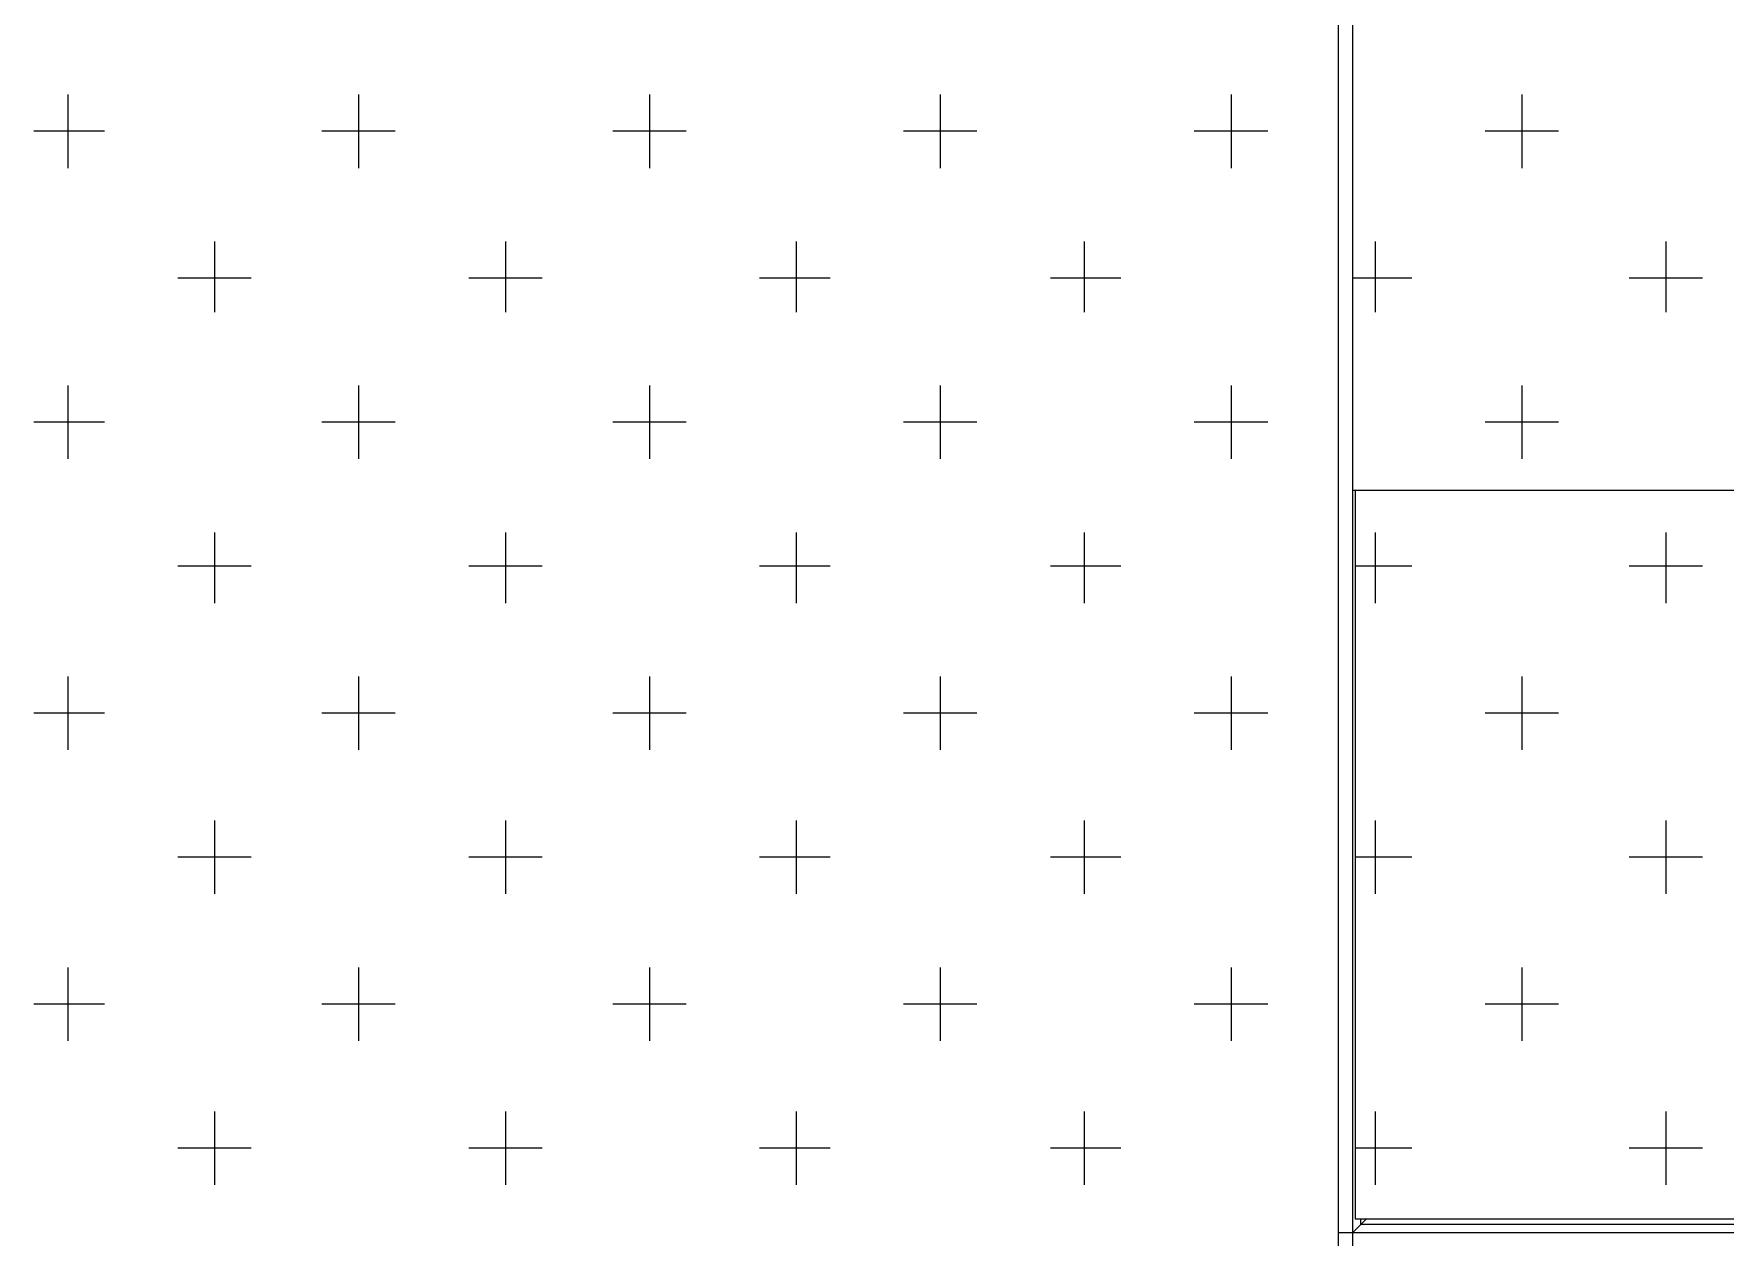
# Model space of a CAD drawing. Header units: millimetres. Extents: x -62354 to 129108, y -71259 to 35407.
# Drawn here: x 14630 to 15370, y -4573 to -4047 of the extents above; entities that cross this region are included whole.
import ezdxf

# ---------------------------------------------------------------- set-up
doc = ezdxf.new("R2010")
doc.units = ezdxf.units.MM
doc.header["$MEASUREMENT"] = 0
doc.layers.add('1st FL Layout xrf$0$CR-Machine', color=7, linetype='Continuous', transparency=0.5)

# ---------------------------------------------------------------- blocks, each defined once
blk = doc.blocks.new('1st FL Layout xrf$0$M6')
for p, q in [((-9200.46628, 1893.90861), (-9200.46628, 1893.08249)), ((-9199.70191, 1893.22327), (-9200.47246, 1893.22327))]:
    blk.add_line(p, q)
for points in [[(-9200.47246, 1893.08249), (-9200.47246, 1893.90861)], [(-9200.46628, 1893.54803), (-9199.15241, 1893.54803)], [(-9200.46505, 1893.54803), (-9200.46505, 1893.22944), (-9199.70191, 1893.22944)], [(-9200.46628, 1893.22327), (-9200.46505, 1893.2245), (-9200.46381, 1893.22574), (-9200.46011, 1893.22944)], [(-9200.27982, 1893.22697), (-9200.46258, 1893.22697), (-9200.46258, 1893.22944)]]:
    blk.add_lwpolyline(points)
at = {"color": 253}
for points in [[(-9201.02814, 1893.72091), (-9201.02814, 1893.6888)], [(-9200.90095, 1893.72091), (-9200.90095, 1893.6888)], [(-9200.77376, 1893.72091), (-9200.77376, 1893.6888)], [(-9200.64657, 1893.72091), (-9200.64657, 1893.6888)], [(-9200.51938, 1893.72091), (-9200.51938, 1893.6888)], [(-9200.39219, 1893.72091), (-9200.39219, 1893.6888)], [(-9201.01209, 1893.70486), (-9201.04296, 1893.70486)], [(-9200.8849, 1893.70486), (-9200.917, 1893.70486)], [(-9200.75771, 1893.70486), (-9200.78981, 1893.70486)], [(-9200.63052, 1893.70486), (-9200.66262, 1893.70486)], [(-9200.50333, 1893.70486), (-9200.53544, 1893.70486)], [(-9200.37614, 1893.70486), (-9200.40825, 1893.70486)], [(-9200.96393, 1893.6567), (-9200.96393, 1893.62583)], [(-9200.83674, 1893.6567), (-9200.83674, 1893.62583)], [(-9200.70955, 1893.6567), (-9200.70955, 1893.62583)], [(-9200.58359, 1893.6567), (-9200.58359, 1893.62583)], [(-9200.45641, 1893.6567), (-9200.45641, 1893.62583)], [(-9200.32922, 1893.6567), (-9200.32922, 1893.62583)], [(-9200.94787, 1893.64064), (-9200.97998, 1893.64064)], [(-9200.82068, 1893.64064), (-9200.85279, 1893.64064)], [(-9200.69473, 1893.64064), (-9200.7256, 1893.64064)], [(-9200.56754, 1893.64064), (-9200.59841, 1893.64064)], [(-9200.44035, 1893.64064), (-9200.46628, 1893.64064)], [(-9200.31316, 1893.64064), (-9200.34527, 1893.64064)], [(-9201.02814, 1893.59372), (-9201.02814, 1893.56161)], [(-9200.90095, 1893.59372), (-9200.90095, 1893.56161)], [(-9200.77376, 1893.59372), (-9200.77376, 1893.56161)], [(-9200.64657, 1893.59372), (-9200.64657, 1893.56161)], [(-9200.51938, 1893.59372), (-9200.51938, 1893.56161)], [(-9200.39219, 1893.59372), (-9200.39219, 1893.56161)], [(-9201.01209, 1893.57767), (-9201.04296, 1893.57767)], [(-9200.8849, 1893.57767), (-9200.917, 1893.57767)], [(-9200.75771, 1893.57767), (-9200.78981, 1893.57767)], [(-9200.63052, 1893.57767), (-9200.66262, 1893.57767)], [(-9200.50333, 1893.57767), (-9200.53544, 1893.57767)], [(-9200.37614, 1893.57767), (-9200.40825, 1893.57767)], [(-9200.96393, 1893.52951), (-9200.96393, 1893.49864)], [(-9200.83674, 1893.52951), (-9200.83674, 1893.49864)], [(-9200.70955, 1893.52951), (-9200.70955, 1893.49864)], [(-9200.58359, 1893.52951), (-9200.58359, 1893.49864)], [(-9200.45641, 1893.52951), (-9200.45641, 1893.49864)], [(-9200.32922, 1893.52951), (-9200.32922, 1893.49864)], [(-9200.94787, 1893.51469), (-9200.97998, 1893.51469)], [(-9200.82068, 1893.51469), (-9200.85279, 1893.51469)], [(-9200.69473, 1893.51469), (-9200.7256, 1893.51469)], [(-9200.56754, 1893.51469), (-9200.59841, 1893.51469)], [(-9200.44035, 1893.51469), (-9200.46505, 1893.51469)], [(-9200.31316, 1893.51469), (-9200.34527, 1893.51469)], [(-9201.02814, 1893.46653), (-9201.02814, 1893.43443)], [(-9200.90095, 1893.46653), (-9200.90095, 1893.43443)], [(-9200.77376, 1893.46653), (-9200.77376, 1893.43443)], [(-9200.64657, 1893.46653), (-9200.64657, 1893.43443)], [(-9200.51938, 1893.46653), (-9200.51938, 1893.43443)], [(-9200.39219, 1893.46653), (-9200.39219, 1893.43443)], [(-9201.01209, 1893.45048), (-9201.04296, 1893.45048)], [(-9200.8849, 1893.45048), (-9200.917, 1893.45048)], [(-9200.75771, 1893.45048), (-9200.78981, 1893.45048)], [(-9200.63052, 1893.45048), (-9200.66262, 1893.45048)], [(-9200.50333, 1893.45048), (-9200.53544, 1893.45048)], [(-9200.37614, 1893.45048), (-9200.40825, 1893.45048)], [(-9200.96393, 1893.40355), (-9200.96393, 1893.37145)], [(-9200.83674, 1893.40355), (-9200.83674, 1893.37145)], [(-9200.70955, 1893.40355), (-9200.70955, 1893.37145)], [(-9200.58359, 1893.40355), (-9200.58359, 1893.37145)], [(-9200.45641, 1893.40355), (-9200.45641, 1893.37145)], [(-9200.32922, 1893.40355), (-9200.32922, 1893.37145)], [(-9200.94787, 1893.3875), (-9200.97998, 1893.3875)], [(-9200.82068, 1893.3875), (-9200.85279, 1893.3875)], [(-9200.69473, 1893.3875), (-9200.7256, 1893.3875)], [(-9200.56754, 1893.3875), (-9200.59841, 1893.3875)], [(-9200.44035, 1893.3875), (-9200.46505, 1893.3875)], [(-9200.31316, 1893.3875), (-9200.34527, 1893.3875)], [(-9201.02814, 1893.33934), (-9201.02814, 1893.30724)], [(-9200.90095, 1893.33934), (-9200.90095, 1893.30724)], [(-9200.77376, 1893.33934), (-9200.77376, 1893.30724)], [(-9200.64657, 1893.33934), (-9200.64657, 1893.30724)], [(-9200.51938, 1893.33934), (-9200.51938, 1893.30724)], [(-9200.39219, 1893.33934), (-9200.39219, 1893.30724)], [(-9201.01209, 1893.32329), (-9201.04296, 1893.32329)], [(-9200.8849, 1893.32329), (-9200.917, 1893.32329)], [(-9200.75771, 1893.32329), (-9200.78981, 1893.32329)], [(-9200.63052, 1893.32329), (-9200.66262, 1893.32329)], [(-9200.50333, 1893.32329), (-9200.53544, 1893.32329)], [(-9200.37614, 1893.32329), (-9200.40825, 1893.32329)], [(-9200.96393, 1893.27637), (-9200.96393, 1893.24426)], [(-9200.83674, 1893.27637), (-9200.83674, 1893.24426)], [(-9200.70955, 1893.27637), (-9200.70955, 1893.24426)], [(-9200.58359, 1893.27637), (-9200.58359, 1893.24426)], [(-9200.45641, 1893.27637), (-9200.45641, 1893.24426)], [(-9200.32922, 1893.27637), (-9200.32922, 1893.24426)], [(-9200.94787, 1893.26031), (-9200.97998, 1893.26031)], [(-9200.82068, 1893.26031), (-9200.85279, 1893.26031)], [(-9200.69473, 1893.26031), (-9200.7256, 1893.26031)], [(-9200.56754, 1893.26031), (-9200.59841, 1893.26031)], [(-9200.44035, 1893.26031), (-9200.46505, 1893.26031)], [(-9200.31316, 1893.26031), (-9200.34527, 1893.26031)]]:
    blk.add_lwpolyline(points, dxfattribs=at)
blk = doc.blocks.new('1st FL Layout xrf')
at = {"layer": '1st FL Layout xrf$0$CR-Machine', "xscale": 1000, "yscale": 1000, "zscale": 1000}
blk.add_blockref('1st FL Layout xrf$0$M6', (9215672.85, -1897794.25), dxfattribs=at)

msp = doc.modelspace()

# ---------------------------------------------------------------- block references
msp.add_blockref('1st FL Layout xrf', (0, 0))

doc.saveas('drawing.dxf')
